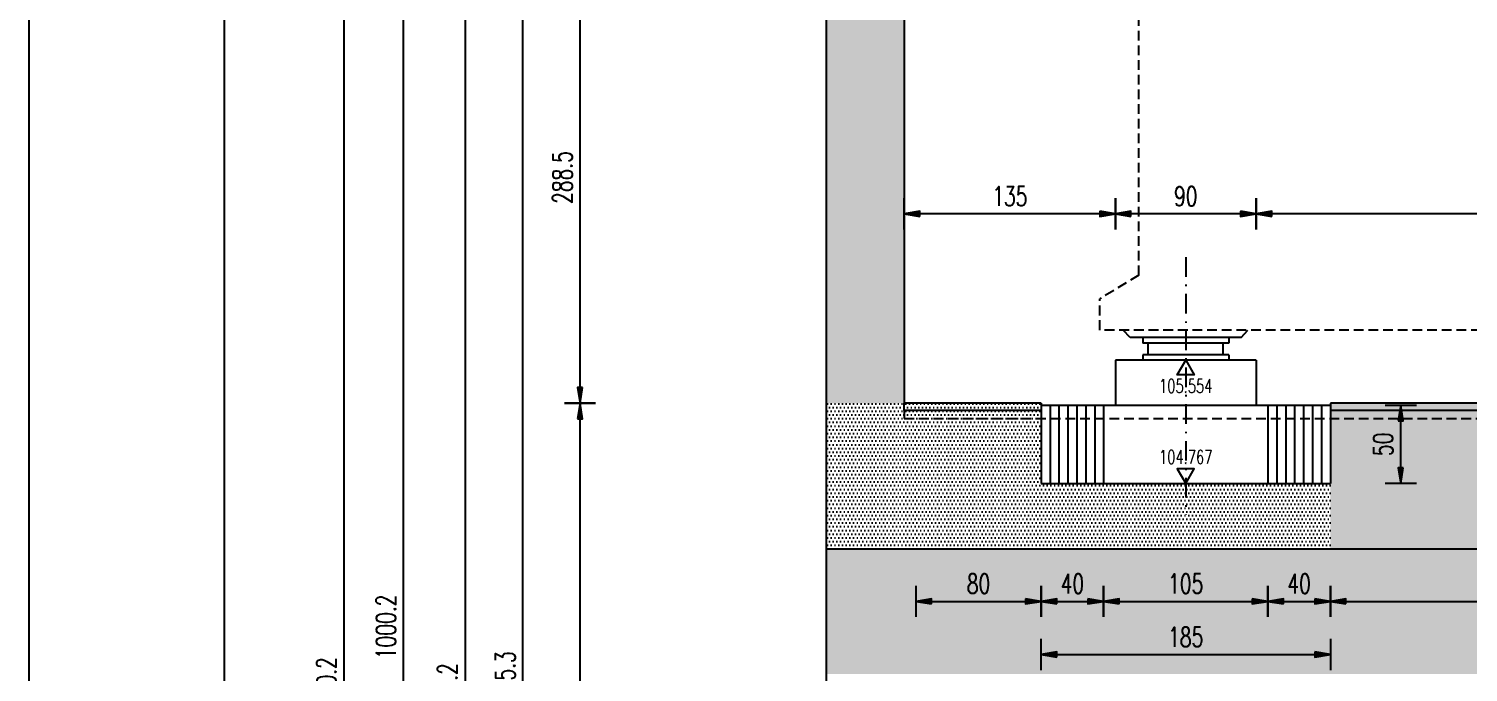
# Model space of a CAD drawing. Extents: x 4294 to 9958, y 64482 to 68154.
# Drawn here: x 4294 to 5215, y 67108 to 67519 of the extents above; entities that cross this region are included whole.
import ezdxf
from ezdxf.enums import TextEntityAlignment as Align

# ---------------------------------------------------------------- set-up
doc = ezdxf.new("R2010")
doc.units = 0
doc.header["$LTSCALE"] = 50
doc.header["$PDMODE"] = 34
doc.header["$PDSIZE"] = 5
doc.linetypes.add('CENTER', pattern=[0.47, 0.25, -0.1, 0.02, -0.1])
doc.linetypes.add('HIDDEN2', pattern=[0.1875, 0.125, -0.0625])
doc.layers.get('DEFPOINTS').update_dxf_attribs({"linetype": 'CONTINUOUS'})
for name, color, linetype in [('BETON', 7, 'CONTINUOUS'), ('BETON tan', 40, 'CONTINUOUS'), ('BETON TANKO', 40, 'CONTINUOUS'), ('KOTE', 4, 'CONTINUOUS'), ('Ležajevi', 9, 'CONTINUOUS'), ('NEVIDLJIVO', 9, 'HIDDEN2'), ('OSI', 2, 'CENTER'), ('POM', 9, 'CONTINUOUS'), ('TANKO', 8, 'CONTINUOUS')]:
    doc.layers.add(name, color=color, linetype=linetype)
doc.styles.add('KOTE', font='romans.shx', dxfattribs={"width": 0.7})
doc.dimstyles.new('M50', dxfattribs={"dimscale": 100, "dimtxt": 0.125, "dimasz": 0.1, "dimexe": 0.4, "dimexo": 2, "dimgap": 0.05, "dimtad": 1, "dimdec": 1, "dimrnd": 0.01, "dimdsep": 46, "dimtxsty": 'KOTE', "dimblk1": 'S', "dimblk2": 'S', "dimsah": 1, "dimcen": 0.4, "dimdle": 0.4, "dimse1": 1, "dimse2": 1, "dimclrd": 8, "dimclre": 251, "dimclrt": 4, "dimadec": 0, "dimazin": 0, "dimtfac": 1, "dimtdec": 1, "dimtmove": 2, "dimatfit": 3, "dimldrblk": 'S', "dimfxl": 0, "dimtvp": 1, "dimtolj": 1, "dimtzin": 4, "dimarcsym": 0})

# ---------------------------------------------------------------- blocks, each defined once
blk = doc.blocks.new('S')
at = {"layer": 'KOTE', "color": 9}
blk.add_line((0, 1), (0, -1), dxfattribs=at)
blk.add_lwpolyline([(-1, 0.167), (-1, -0.167), (0, 0)], close=True, dxfattribs=at)
at = {"layer": 'KOTE', "color": 9, "linetype": 'ByBlock'}
blk.add_solid([(-1, 0.167), (-1, -0.167), (0, 0)], dxfattribs=at)
blk = doc.blocks.new('*D369')
at = {"layer": 'DEFPOINTS', "color": 0}
for p in [(4647.05, 67280.17), (4854.44, 67280.17), (4704.43, 66637.08)]:
    blk.add_point(p, dxfattribs=at)
at = {"layer": 'POM', "color": 8, "lineweight": -2}
blk.add_line((4647.04, 66647.08), (4647.05, 67270.17), dxfattribs=at)
at = {"layer": 'POM', "color": 8, "lineweight": -2, "xscale": 10, "yscale": 10, "zscale": 10}
for p, rotation in [((4647.05, 67280.17), 89.9997668163037), ((4647.04, 66637.08), 269.9997668163037)]:
    blk.add_blockref('S', p, dxfattribs=dict(at, rotation=rotation))
at = {"layer": 'POM', "color": 4, "insert": (4635.79, 66958.63), "char_height": 12.5, "attachment_point": 5, "rotation": 89.99977, "style": 'KOTE'}
blk.add_mtext('\\A1;643.1', dxfattribs=at)
blk = doc.blocks.new('*D370')
at = {"layer": 'DEFPOINTS', "color": 0}
for p in [(4647.05, 67568.64), (4854.44, 67568.64), (4854.44, 67280.17)]:
    blk.add_point(p, dxfattribs=at)
at = {"layer": 'POM', "color": 8, "lineweight": -2}
blk.add_line((4647.05, 67290.17), (4647.05, 67558.64), dxfattribs=at)
at = {"layer": 'POM', "color": 8, "lineweight": -2, "xscale": 10, "yscale": 10, "zscale": 10}
for p, rotation in [((4647.05, 67568.64), 89.9997668163037), ((4647.05, 67280.17), 269.9997668163037)]:
    blk.add_blockref('S', p, dxfattribs=dict(at, rotation=rotation))
at = {"layer": 'POM', "color": 4, "insert": (4635.8, 67424.41), "char_height": 12.5, "attachment_point": 5, "rotation": 89.99977, "style": 'KOTE'}
blk.add_mtext('\\A1;288.5', dxfattribs=at)
blk = doc.blocks.new('*D374')
at = {"layer": 'DEFPOINTS', "color": 0}
for p in [(4610.49, 67572.39), (4804.43, 67572.39), (4704.43, 66637.08)]:
    blk.add_point(p, dxfattribs=at)
at = {"layer": 'POM', "color": 8, "lineweight": -2}
blk.add_line((4610.48, 66647.08), (4610.49, 67562.39), dxfattribs=at)
at = {"layer": 'POM', "color": 8, "lineweight": -2, "xscale": 10, "yscale": 10, "zscale": 10}
for p, rotation in [((4610.49, 67572.39), 89.9997668163037), ((4610.48, 66637.08), 269.9997668163037)]:
    blk.add_blockref('S', p, dxfattribs=dict(at, rotation=rotation))
at = {"layer": 'POM', "color": 4, "insert": (4599.24, 67104.73), "char_height": 12.5, "attachment_point": 5, "rotation": 89.99977, "style": 'KOTE'}
blk.add_mtext('\\A1;935.3', dxfattribs=at)
blk = doc.blocks.new('*D377')
at = {"layer": 'DEFPOINTS', "color": 0}
for p in [(4779.43, 67557.31), (4573.48, 66637.08), (4704.43, 66637.08)]:
    blk.add_point(p, dxfattribs=at)
at = {"layer": 'POM', "color": 8, "lineweight": -2}
blk.add_line((4573.49, 67547.31), (4573.48, 66647.08), dxfattribs=at)
at = {"layer": 'POM', "color": 8, "lineweight": -2, "xscale": 10, "yscale": 10, "zscale": 10}
for p, rotation in [((4573.49, 67557.31), 89.99976681630372), ((4573.48, 66637.08), 269.9997668163037)]:
    blk.add_blockref('S', p, dxfattribs=dict(at, rotation=rotation))
at = {"layer": 'POM', "color": 4, "insert": (4562.24, 67097.19), "char_height": 12.5, "attachment_point": 5, "rotation": 89.99977, "style": 'KOTE'}
blk.add_mtext('\\A1;920.2', dxfattribs=at)
blk = doc.blocks.new('*D378')
at = {"layer": 'DEFPOINTS', "color": 0}
for p in [(4534.17, 67637.31), (4779.43, 67637.31), (4704.43, 66637.08)]:
    blk.add_point(p, dxfattribs=at)
at = {"layer": 'POM', "color": 8, "lineweight": -2}
blk.add_line((4534.17, 66647.08), (4534.17, 67627.31), dxfattribs=at)
at = {"layer": 'POM', "color": 8, "lineweight": -2, "xscale": 10, "yscale": 10, "zscale": 10}
for p, rotation in [((4534.17, 67637.31), 89.9997668163037), ((4534.17, 66637.08), 269.9997668163037)]:
    blk.add_blockref('S', p, dxfattribs=dict(at, rotation=rotation))
at = {"layer": 'POM', "color": 4, "insert": (4522.92, 67137.19), "char_height": 12.5, "attachment_point": 5, "rotation": 89.99977, "style": 'KOTE'}
blk.add_mtext('\\A1;1000.2', dxfattribs=at)
blk = doc.blocks.new('*D379')
at = {"layer": 'DEFPOINTS', "color": 0}
for p in [(4496.12, 67637.31), (4779.43, 67637.31), (4689.43, 66557.08)]:
    blk.add_point(p, dxfattribs=at)
at = {"layer": 'POM', "color": 8, "lineweight": -2}
blk.add_line((4496.12, 66567.08), (4496.12, 67627.31), dxfattribs=at)
at = {"layer": 'POM', "color": 8, "lineweight": -2, "xscale": 10, "yscale": 10, "zscale": 10}
for p, rotation in [((4496.12, 67637.31), 89.9997668163037), ((4496.12, 66557.08), 269.9997668163037)]:
    blk.add_blockref('S', p, dxfattribs=dict(at, rotation=rotation))
at = {"layer": 'POM', "color": 4, "insert": (4484.87, 67097.19), "char_height": 12.5, "attachment_point": 5, "rotation": 89.99977, "style": 'KOTE'}
blk.add_mtext('\\A1;1080.2', dxfattribs=at)
blk = doc.blocks.new('*D535')
at = {"layer": 'DEFPOINTS', "color": 0}
for p in [(5034.43, 67824.33), (4804.44, 67572.39), (5034.43, 67373.45)]:
    blk.add_point(p, dxfattribs=at)
at = {"layer": 'POM', "color": 8, "lineweight": -2}
blk.add_line((4814.44, 67824.33), (5024.43, 67824.33), dxfattribs=at)
at = {"layer": 'POM', "color": 8, "lineweight": -2, "xscale": 10, "yscale": 10, "zscale": 10, "rotation": 180}
blk.add_blockref('S', (4804.44, 67824.33), dxfattribs=at)
at = {"layer": 'POM', "color": 8, "lineweight": -2, "xscale": 10, "yscale": 10, "zscale": 10}
blk.add_blockref('S', (5034.43, 67824.33), dxfattribs=at)
at = {"layer": 'POM', "color": 4, "insert": (4919.43, 67835.58), "char_height": 12.5, "attachment_point": 5, "style": 'KOTE'}
blk.add_mtext('\\A1;230', dxfattribs=at)
blk = doc.blocks.new('*D536')
at = {"layer": 'DEFPOINTS', "color": 0}
for p in [(5504.44, 67824.33), (5504.44, 67647.44), (5034.43, 67373.45)]:
    blk.add_point(p, dxfattribs=at)
at = {"layer": 'POM', "color": 8, "lineweight": -2}
blk.add_line((5044.43, 67824.33), (5494.44, 67824.33), dxfattribs=at)
at = {"layer": 'POM', "color": 8, "lineweight": -2, "xscale": 10, "yscale": 10, "zscale": 10, "rotation": 180}
blk.add_blockref('S', (5034.43, 67824.33), dxfattribs=at)
at = {"layer": 'POM', "color": 8, "lineweight": -2, "xscale": 10, "yscale": 10, "zscale": 10}
blk.add_blockref('S', (5504.44, 67824.33), dxfattribs=at)
at = {"layer": 'POM', "color": 4, "insert": (5269.43, 67835.58), "char_height": 12.5, "attachment_point": 5, "style": 'KOTE'}
blk.add_mtext('\\A1;470', dxfattribs=at)
blk = doc.blocks.new('*D596')
at = {"layer": 'BETON tan', "color": 8, "lineweight": -2}
blk.add_line((4871.94, 67153.53), (4931.93, 67153.53), dxfattribs=at)
at = {"layer": 'DEFPOINTS', "color": 0}
for p in [(4861.94, 67275.4), (4941.93, 67228.87), (4941.93, 67153.53)]:
    blk.add_point(p, dxfattribs=at)
at = {"layer": 'BETON tan', "color": 8, "lineweight": -2, "xscale": 10, "yscale": 10, "zscale": 10, "rotation": 180}
blk.add_blockref('S', (4861.94, 67153.53), dxfattribs=at)
at = {"layer": 'BETON tan', "color": 8, "lineweight": -2, "xscale": 10, "yscale": 10, "zscale": 10}
blk.add_blockref('S', (4941.93, 67153.53), dxfattribs=at)
at = {"layer": 'BETON tan', "color": 4, "insert": (4901.93, 67164.78), "char_height": 12.5, "attachment_point": 5, "style": 'KOTE'}
blk.add_mtext('\\A1;80', dxfattribs=at)
blk = doc.blocks.new('*D597')
at = {"layer": 'BETON tan', "color": 8, "lineweight": -2}
blk.add_line((4951.93, 67153.53), (4971.93, 67153.53), dxfattribs=at)
at = {"layer": 'DEFPOINTS', "color": 0}
for p in [(4941.93, 67228.87), (4981.93, 67228.87), (4981.93, 67153.53)]:
    blk.add_point(p, dxfattribs=at)
at = {"layer": 'BETON tan', "color": 8, "lineweight": -2, "xscale": 10, "yscale": 10, "zscale": 10, "rotation": 180}
blk.add_blockref('S', (4941.93, 67153.53), dxfattribs=at)
at = {"layer": 'BETON tan', "color": 8, "lineweight": -2, "xscale": 10, "yscale": 10, "zscale": 10}
blk.add_blockref('S', (4981.93, 67153.53), dxfattribs=at)
at = {"layer": 'BETON tan', "color": 4, "insert": (4961.93, 67164.78), "char_height": 12.5, "attachment_point": 5, "style": 'KOTE'}
blk.add_mtext('\\A1;40', dxfattribs=at)
blk = doc.blocks.new('*D598')
at = {"layer": 'BETON tan', "color": 8, "lineweight": -2}
blk.add_line((4991.93, 67153.53), (5076.93, 67153.53), dxfattribs=at)
at = {"layer": 'DEFPOINTS', "color": 0}
for p in [(4981.93, 67228.87), (5086.93, 67228.87), (5086.93, 67153.53)]:
    blk.add_point(p, dxfattribs=at)
at = {"layer": 'BETON tan', "color": 8, "lineweight": -2, "xscale": 10, "yscale": 10, "zscale": 10, "rotation": 180}
blk.add_blockref('S', (4981.93, 67153.53), dxfattribs=at)
at = {"layer": 'BETON tan', "color": 8, "lineweight": -2, "xscale": 10, "yscale": 10, "zscale": 10}
blk.add_blockref('S', (5086.93, 67153.53), dxfattribs=at)
at = {"layer": 'BETON tan', "color": 4, "insert": (5034.43, 67164.78), "char_height": 12.5, "attachment_point": 5, "style": 'KOTE'}
blk.add_mtext('\\A1;105', dxfattribs=at)
blk = doc.blocks.new('*D599')
at = {"layer": 'BETON tan', "color": 8, "lineweight": -2}
blk.add_line((5096.93, 67153.53), (5116.93, 67153.53), dxfattribs=at)
at = {"layer": 'DEFPOINTS', "color": 0}
for p in [(5086.93, 67228.87), (5126.93, 67228.87), (5126.93, 67153.53)]:
    blk.add_point(p, dxfattribs=at)
at = {"layer": 'BETON tan', "color": 8, "lineweight": -2, "xscale": 10, "yscale": 10, "zscale": 10, "rotation": 180}
blk.add_blockref('S', (5086.93, 67153.53), dxfattribs=at)
at = {"layer": 'BETON tan', "color": 8, "lineweight": -2, "xscale": 10, "yscale": 10, "zscale": 10}
blk.add_blockref('S', (5126.93, 67153.53), dxfattribs=at)
at = {"layer": 'BETON tan', "color": 4, "insert": (5106.93, 67164.78), "char_height": 12.5, "attachment_point": 5, "style": 'KOTE'}
blk.add_mtext('\\A1;40', dxfattribs=at)
blk = doc.blocks.new('*D600')
at = {"layer": 'BETON tan', "color": 8, "lineweight": -2}
blk.add_line((4951.93, 67119.49), (5116.93, 67119.49), dxfattribs=at)
at = {"layer": 'DEFPOINTS', "color": 0}
for p in [(4941.93, 67228.87), (5126.93, 67228.87), (5126.93, 67119.49)]:
    blk.add_point(p, dxfattribs=at)
at = {"layer": 'BETON tan', "color": 8, "lineweight": -2, "xscale": 10, "yscale": 10, "zscale": 10, "rotation": 180}
blk.add_blockref('S', (4941.93, 67119.49), dxfattribs=at)
at = {"layer": 'BETON tan', "color": 8, "lineweight": -2, "xscale": 10, "yscale": 10, "zscale": 10}
blk.add_blockref('S', (5126.93, 67119.49), dxfattribs=at)
at = {"layer": 'BETON tan', "color": 4, "insert": (5034.43, 67130.74), "char_height": 12.5, "attachment_point": 5, "style": 'KOTE'}
blk.add_mtext('\\A1;185', dxfattribs=at)
blk = doc.blocks.new('*D601')
at = {"layer": 'BETON tan', "color": 8, "lineweight": -2}
blk.add_line((5171.93, 67238.87), (5171.93, 67268.87), dxfattribs=at)
at = {"layer": 'DEFPOINTS', "color": 0}
for p in [(5126.93, 67278.87), (5171.93, 67278.87), (5126.93, 67228.87)]:
    blk.add_point(p, dxfattribs=at)
at = {"layer": 'BETON tan', "color": 8, "lineweight": -2, "xscale": 10, "yscale": 10, "zscale": 10}
for p, rotation in [((5171.93, 67278.87), 90), ((5171.93, 67228.87), 270)]:
    blk.add_blockref('S', p, dxfattribs=dict(at, rotation=rotation))
at = {"layer": 'BETON tan', "color": 4, "insert": (5160.68, 67253.87), "char_height": 12.5, "attachment_point": 5, "rotation": 90, "style": 'KOTE'}
blk.add_mtext('\\A1;50', dxfattribs=at)
blk = doc.blocks.new('*D613')
at = {"layer": 'BETON tan', "color": 8, "lineweight": -2}
blk.add_line((5136.93, 67153.53), (5401.93, 67153.53), dxfattribs=at)
at = {"layer": 'DEFPOINTS', "color": 0}
for p in [(5126.93, 67228.87), (5411.93, 67228.87), (5411.93, 67153.53)]:
    blk.add_point(p, dxfattribs=at)
at = {"layer": 'BETON tan', "color": 8, "lineweight": -2, "xscale": 10, "yscale": 10, "zscale": 10, "rotation": 180}
blk.add_blockref('S', (5126.93, 67153.53), dxfattribs=at)
at = {"layer": 'BETON tan', "color": 8, "lineweight": -2, "xscale": 10, "yscale": 10, "zscale": 10}
blk.add_blockref('S', (5411.93, 67153.53), dxfattribs=at)
at = {"layer": 'BETON tan', "color": 4, "insert": (5269.43, 67164.78), "char_height": 12.5, "attachment_point": 5, "style": 'KOTE'}
blk.add_mtext('\\A1;285', dxfattribs=at)
blk = doc.blocks.new('GKOT')
at = {"layer": 'TANKO'}
blk.add_lwpolyline([(0, 0), (0.155, 0.268), (-0.155, 0.268)], close=True, dxfattribs=at)
at = {"layer": 'KOTE', "style": 'KOTE', "width": 0.7}
blk.add_attdef('KOTA', text='', height=0.25, dxfattribs=at).set_placement((0, 0.482), align=Align.MIDDLE)
blk = doc.blocks.new('*D693')
at = {"layer": 'BETON tan', "color": 8, "lineweight": -2}
blk.add_line((5449.43, 67401.19), (5089.43, 67401.19), dxfattribs=at)
at = {"layer": 'DEFPOINTS', "color": 0}
for p in [(5079.43, 67401.19), (5079.43, 67307.57), (5459.43, 67307.57)]:
    blk.add_point(p, dxfattribs=at)
at = {"layer": 'BETON tan', "color": 8, "lineweight": -2, "xscale": 10, "yscale": 10, "zscale": 10, "rotation": 180}
blk.add_blockref('S', (5079.43, 67401.19), dxfattribs=at)
at = {"layer": 'BETON tan', "color": 8, "lineweight": -2, "xscale": 10, "yscale": 10, "zscale": 10}
blk.add_blockref('S', (5459.43, 67401.19), dxfattribs=at)
at = {"layer": 'BETON tan', "color": 4, "insert": (5269.43, 67412.44), "char_height": 12.5, "attachment_point": 5, "style": 'KOTE'}
blk.add_mtext('\\A1;380', dxfattribs=at)
blk = doc.blocks.new('*D694')
at = {"layer": 'BETON tan', "color": 8, "lineweight": -2}
blk.add_line((5069.43, 67401.19), (4999.43, 67401.19), dxfattribs=at)
at = {"layer": 'DEFPOINTS', "color": 0}
for p in [(4989.43, 67401.19), (4989.43, 67307.57), (5079.43, 67307.57)]:
    blk.add_point(p, dxfattribs=at)
at = {"layer": 'BETON tan', "color": 8, "lineweight": -2, "xscale": 10, "yscale": 10, "zscale": 10, "rotation": 180}
blk.add_blockref('S', (4989.43, 67401.19), dxfattribs=at)
at = {"layer": 'BETON tan', "color": 8, "lineweight": -2, "xscale": 10, "yscale": 10, "zscale": 10}
blk.add_blockref('S', (5079.43, 67401.19), dxfattribs=at)
at = {"layer": 'BETON tan', "color": 4, "insert": (5034.43, 67412.44), "char_height": 12.5, "attachment_point": 5, "style": 'KOTE'}
blk.add_mtext('\\A1;90', dxfattribs=at)
blk = doc.blocks.new('*D695')
at = {"layer": 'BETON tan', "color": 8, "lineweight": -2}
blk.add_line((4979.43, 67401.19), (4864.44, 67401.19), dxfattribs=at)
at = {"layer": 'DEFPOINTS', "color": 0}
for p in [(4854.44, 67401.19), (4854.44, 67348.89), (4989.43, 67307.57)]:
    blk.add_point(p, dxfattribs=at)
at = {"layer": 'BETON tan', "color": 8, "lineweight": -2, "xscale": 10, "yscale": 10, "zscale": 10, "rotation": 180}
blk.add_blockref('S', (4854.44, 67401.19), dxfattribs=at)
at = {"layer": 'BETON tan', "color": 8, "lineweight": -2, "xscale": 10, "yscale": 10, "zscale": 10}
blk.add_blockref('S', (4989.43, 67401.19), dxfattribs=at)
at = {"layer": 'BETON tan', "color": 4, "insert": (4921.94, 67412.44), "char_height": 12.5, "attachment_point": 5, "style": 'KOTE'}
blk.add_mtext('\\A1;135', dxfattribs=at)

msp = doc.modelspace()

# ---------------------------------------------------------------- hatches: boundary and pattern name
at = {"layer": 'BETON tan'}
h = msp.add_hatch(dxfattribs=at)
h.set_pattern_fill('DOTS', color=256, scale=1.5, style=0)
h.paths.add_polyline_path([(4854.44, 67280.17), (4804.43, 67280.17), (4804.44, 67572.37), (4854.44, 67568.64)])
edge = h.paths.add_edge_path()
edge.add_line((4854.44, 67568.64), (4849.02, 67559.27))
edge.add_line((4849.02, 67559.27), (4859.85, 67559.27))
h.paths.add_polyline_path([(4834.46, 67545.21), (4874.41, 67545.21), (4874.41, 67558.34), (4834.46, 67558.34)], flags=9)
h = msp.add_hatch(dxfattribs=at)
h.set_pattern_fill('DOTS', color=256, scale=1.5, style=0)
h.paths.add_polyline_path([(4804.43, 67187.07), (4941.94, 67187.07), (4941.94, 67280.17), (4804.43, 67280.17)])
h = msp.add_hatch(dxfattribs=at)
h.set_pattern_fill('DOTS', color=256, scale=1.5, style=0)
h.paths.add_polyline_path([(5411.94, 67280.18), (5126.93, 67280.18), (5126.93, 67187.07), (5411.94, 67187.07)])
h.paths.add_polyline_path([(5151.3, 67243.66), (5151.3, 67264.08), (5170.05, 67264.08), (5170.05, 67243.66)], flags=24)
h = msp.add_hatch(dxfattribs=at)
h.set_pattern_fill('DOTS', color=256, scale=1.5, style=0)
h.paths.add_polyline_path([(4941.94, 67228.87), (5126.93, 67228.87), (5126.93, 67187.07), (4941.94, 67187.07)])
h = msp.add_hatch(dxfattribs=at)
h.set_pattern_fill('DOTS', color=256, style=0)
h.paths.add_polyline_path([(4804.43, 67187.07), (5300.53, 67187.07), (5300.53, 67107.02), (4804.43, 67107.02)])
h.paths.add_polyline_path([(5020.68, 67140.11), (5048.18, 67140.11), (5048.18, 67121.36), (5020.68, 67121.36)], flags=24)
h.paths.add_polyline_path([(5020.68, 67174.16), (5048.18, 67174.16), (5048.18, 67155.41), (5020.68, 67155.41)], flags=24)
h.paths.add_polyline_path([(4951.72, 67174.16), (4972.14, 67174.16), (4972.14, 67155.41), (4951.72, 67155.41)], flags=24)
h.paths.add_polyline_path([(4891.73, 67174.16), (4912.14, 67174.16), (4912.14, 67155.41), (4891.73, 67155.41)], flags=24)
h.paths.add_polyline_path([(5096.72, 67174.16), (5117.14, 67174.16), (5117.14, 67155.41), (5096.72, 67155.41)], flags=24)
h.paths.add_polyline_path([(5255.06, 67174.16), (5283.81, 67174.16), (5283.81, 67155.41), (5255.06, 67155.41)], flags=24)

# ---------------------------------------------------------------- linework, layer by layer
at = {"layer": 'BETON'}
for p, q in [((4804.43, 67572.39), (4804.43, 66637.07)), ((4854.44, 67568.64), (4854.44, 67280.17)), ((4941.94, 67280.17), (4854.44, 67280.17)), ((4941.94, 67280.17), (4941.93, 67228.87)), ((4941.93, 67278.87), (5126.93, 67278.87)), ((4981.94, 67278.87), (4981.93, 67228.87)), ((5086.93, 67278.87), (5086.93, 67228.87)), ((5411.94, 67280.18), (5126.93, 67280.17)), ((5126.93, 67280.17), (5126.93, 67228.87)), ((4941.93, 67228.87), (5126.93, 67228.87)), ((4804.43, 67187.07), (6204.43, 67187.07))]:
    msp.add_line(p, q, dxfattribs=at)
for points in [[(4294.49, 64481.61), (9957.6, 64481.61), (9957.6, 68153.83), (4294.49, 68153.83)], [(4419.49, 64506.61), (9932.6, 64506.61), (9932.6, 68128.83), (4419.49, 68128.83)]]:
    msp.add_lwpolyline(points, close=True, dxfattribs=at)
at = {"layer": 'BETON tan'}
msp.add_line((4854.44, 67275.4), (4854.44, 67280.17), dxfattribs=at)
at = {"layer": 'BETON TANKO'}
for p, q in [((4941.94, 67275.4), (4854.44, 67275.4)), ((5411.94, 67275.4), (5126.93, 67275.4))]:
    msp.add_line(p, q, dxfattribs=at)
at = {"layer": 'Ležajevi'}
for p, q in [((4999, 67322.07), (4994.52, 67326.9)), ((5069.86, 67322.07), (5074.21, 67326.9)), ((5069.86, 67322.07), (4999, 67322.07)), ((5006.93, 67322.07), (5006.93, 67318.45)), ((5061.93, 67318.45), (5006.93, 67318.45)), ((5010.38, 67311.01), (5010.38, 67318.45)), ((5058.48, 67311.01), (5058.48, 67318.45)), ((5061.93, 67322.07), (5061.93, 67318.45)), ((5079.43, 67307.57), (4989.43, 67307.57)), ((4989.43, 67307.57), (4989.43, 67278.87)), ((5061.93, 67311.01), (5006.93, 67311.01)), ((5006.93, 67311.01), (5006.93, 67307.57)), ((5061.93, 67311.01), (5061.93, 67307.57)), ((5079.43, 67307.57), (5079.43, 67278.87)), ((4947.65, 67278.87), (4947.65, 67228.87)), ((4953.36, 67278.87), (4953.36, 67228.87)), ((4959.08, 67278.87), (4959.08, 67228.87)), ((4964.79, 67278.87), (4964.79, 67228.87)), ((4970.5, 67278.87), (4970.5, 67228.87)), ((4976.22, 67278.87), (4976.22, 67228.87)), ((5092.65, 67278.87), (5092.65, 67228.87)), ((5098.36, 67278.87), (5098.36, 67228.87)), ((5104.08, 67278.87), (5104.08, 67228.87)), ((5109.79, 67278.87), (5109.79, 67228.87)), ((5115.5, 67278.87), (5115.5, 67228.87)), ((5121.22, 67278.87), (5121.22, 67228.87))]:
    msp.add_line(p, q, dxfattribs=at)
at = {"layer": 'NEVIDLJIVO'}
for p, q in [((5004.43, 67361.9), (5004.43, 67561.45)), ((5004.43, 67361.9), (4979.43, 67346.9)), ((4979.43, 67326.9), (4979.43, 67346.9)), ((6029.43, 67326.9), (4979.43, 67326.9)), ((4854.44, 67275.4), (4854.44, 67270.37)), ((4854.44, 67270.37), (6204.43, 67270.37))]:
    msp.add_line(p, q, dxfattribs=at)
at = {"layer": 'OSI'}
msp.add_line((5034.43, 67373.45), (5034.43, 67208.87), dxfattribs=at)

# ---------------------------------------------------------------- block references
at = {"layer": 'BETON tan'}
ref = msp.add_blockref('GKOT', (5034.43, 67307.57), dxfattribs=dict(at, xscale=-35, yscale=35, zscale=35, rotation=179.9999998992814))
ref.add_attrib('KOTA', '105.554', dxfattribs={"layer": 'KOTE', "height": 8.75, "rotation": 360, "style": 'KOTE', "width": 0.7}).set_placement((5034.43, 67291.16), align=Align.MIDDLE)
at = {"layer": 'POM', "xscale": 35, "yscale": 35, "zscale": 35}
msp.add_blockref('GKOT', (5034.43, 67228.87), dxfattribs=at).add_auto_attribs({'KOTA': '104.767'})

# ---------------------------------------------------------------- dimensions: what is measured, and where the dimension line sits
at = {"layer": 'BETON tan'}
for base, p1, p2, picture, middle in [((4854.44, 67401.19), (4989.43, 67307.57), (4854.44, 67348.89), '*D695', (4921.94, 67412.44)), ((4989.43, 67401.19), (5079.43, 67307.57), (4989.43, 67307.57), '*D694', (5034.43, 67412.44)), ((5079.43, 67401.19), (5459.43, 67307.57), (5079.43, 67307.57), '*D693', (5269.43, 67412.44)), ((4941.93, 67153.53), (4861.94, 67275.4), (4941.93, 67228.87), '*D596', (4901.93, 67164.78)), ((4981.93, 67153.53), (4941.93, 67228.87), (4981.93, 67228.87), '*D597', (4961.93, 67164.78)), ((5126.93, 67119.49), (4941.93, 67228.87), (5126.93, 67228.87), '*D600', (5034.43, 67130.74)), ((5086.93, 67153.53), (4981.93, 67228.87), (5086.93, 67228.87), '*D598', (5034.43, 67164.78)), ((5126.93, 67153.53), (5086.93, 67228.87), (5126.93, 67228.87), '*D599', (5106.93, 67164.78)), ((5411.93, 67153.53), (5126.93, 67228.87), (5411.93, 67228.87), '*D613', (5269.43, 67164.78))]:
    dim = msp.add_linear_dim(base=base, p1=p1, p2=p2, dimstyle='M50', dxfattribs=at)
    dim.commit()
    dim.dimension.update_dxf_attribs({"geometry": picture, "text_midpoint": middle})
dim = msp.add_linear_dim(base=(5171.93, 67278.87), p1=(5126.93, 67228.87), p2=(5126.93, 67278.87), angle=90, dimstyle='M50', dxfattribs=at)
dim.commit()
dim.dimension.update_dxf_attribs({"geometry": '*D601', "text_midpoint": (5160.68, 67253.87)})
at = {"layer": 'POM'}
for base, p1, p2, picture, middle in [((5034.43, 67824.33), (4804.44, 67572.39), (5034.43, 67373.45), '*D535', (4919.43, 67835.58)), ((5504.44, 67824.33), (5034.43, 67373.45), (5504.44, 67647.44), '*D536', (5269.43, 67835.58))]:
    dim = msp.add_linear_dim(base=base, p1=p1, p2=p2, dimstyle='M50', dxfattribs=at)
    dim.commit()
    dim.dimension.update_dxf_attribs({"geometry": picture, "text_midpoint": middle})
for base, p1, p2, picture, middle in [((4496.12, 67637.31), (4689.43, 66557.08), (4779.43, 67637.31), '*D379', (4484.87, 67097.19)), ((4534.17, 67637.31), (4704.43, 66637.08), (4779.43, 67637.31), '*D378', (4522.92, 67137.19)), ((4610.49, 67572.39), (4704.43, 66637.08), (4804.43, 67572.39), '*D374', (4599.24, 67104.73)), ((4647.05, 67568.64), (4854.44, 67280.17), (4854.44, 67568.64), '*D370', (4635.8, 67424.41)), ((4573.48, 66637.08), (4779.43, 67557.31), (4704.43, 66637.08), '*D377', (4562.24, 67097.19)), ((4647.05, 67280.17), (4704.43, 66637.08), (4854.44, 67280.17), '*D369', (4635.79, 66958.63))]:
    dim = msp.add_linear_dim(base=base, p1=p1, p2=p2, angle=89.99977, dimstyle='M50', dxfattribs=at)
    dim.commit()
    dim.dimension.update_dxf_attribs({"geometry": picture, "text_midpoint": middle})

doc.saveas('drawing.dxf')
